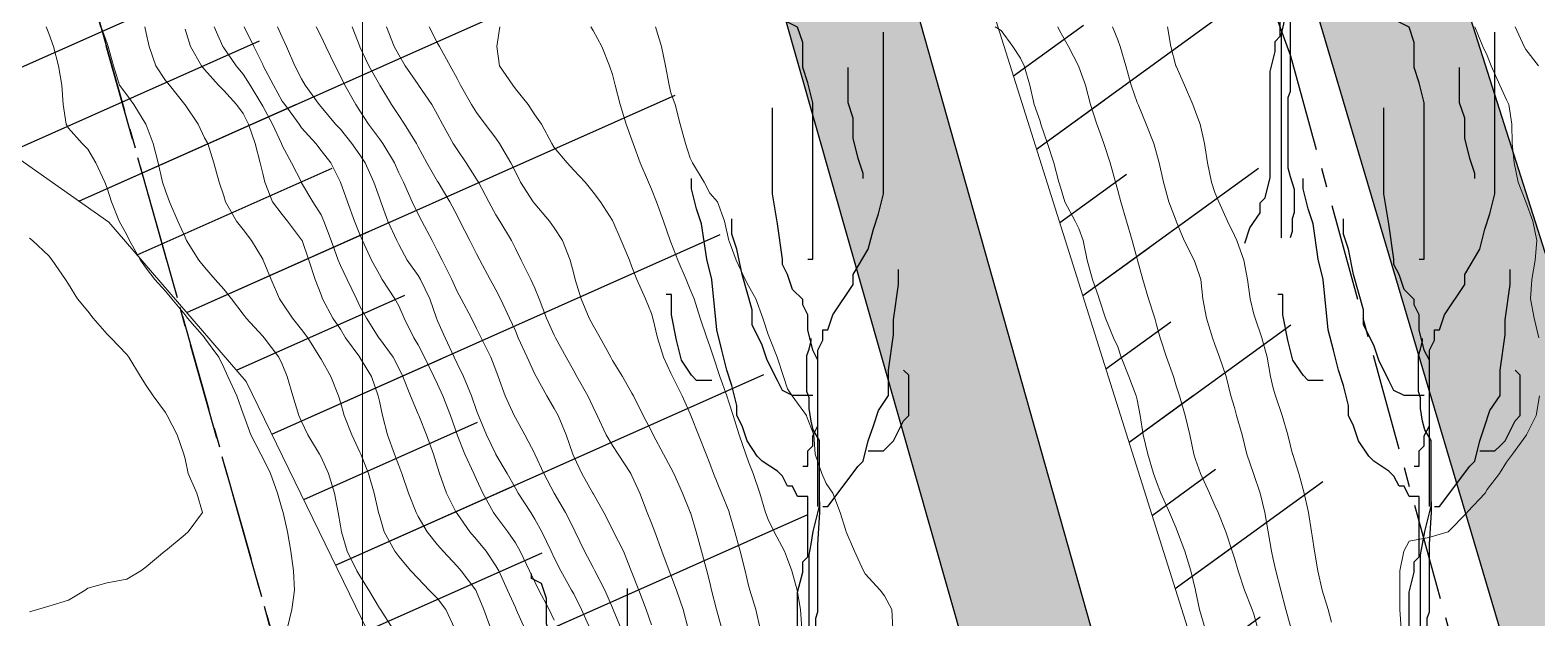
# Model space of a CAD drawing. Header units: centimetres. Extents: x 0 to 642158, y -847 to 649707.
# Drawn here: x 616858.26 to 616897.03, y 621196.04 to 621211.17 of the extents above; entities that cross this region are included whole.
import ezdxf

# ---------------------------------------------------------------- set-up
doc = ezdxf.new("R2010")
doc.units = ezdxf.units.CM
doc.header["$MEASUREMENT"] = 0
doc.linetypes.add('ACAD_ISO03W100', pattern=[30, 12, -18])
doc.linetypes.add('CENTERX2', pattern=[4, 2.5, -0.5, 0.5, -0.5])
for name, color, linetype, lineweight in [('MEV_flux_V', 7, 'Continuous', 15), ('MEV_grille', 254, 'Continuous', 9), ('MEV_schema paysager_V', 7, 'Continuous', 20), ('MEV_vegetal_V', 7, 'Continuous', 25), ('WAL_topographie 0.5', 253, 'Continuous', 20)]:
    doc.layers.add(name, color=color, linetype=linetype, lineweight=lineweight)
doc.layers.add('MEV_schema paysager_Ha', color=7, linetype='Continuous', lineweight=25, transparency=0.13)
doc.layers.add('SPW_parcellaire cadastral', color=7, linetype='CENTERX2', lineweight=25, true_color=0xff0542)
picture_1 = doc.add_image_def('image2.png', size_in_pixel=(6614, 11023))

# ---------------------------------------------------------------- blocks, each defined once
blk = doc.blocks.new('legende vegetal')
at = {"layer": 'MEV_vegetal_V'}
for points in [[(616889.422, 621205.492), (616889.552, 621205.881), (616889.812, 621206.271), (616889.812, 621206.531), (616889.942, 621206.661), (616890.072, 621207.18), (616890.072, 621209.907), (616890.202, 621210.427), (616890.202, 621210.687), (616890.331, 621210.817), (616890.331, 621212.375)], [(616890.365, 621205.627), (616890.365, 621210.868), (616890.42, 621211.141), (616890.475, 621211.469), (616890.639, 621212.124), (616890.639, 621213.817), (616890.475, 621214.089), (616890.42, 621214.308), (616890.365, 621214.636), (616890.365, 621214.908), (616890.311, 621215.072), (616890.311, 621216), (616890.365, 621216.164), (616890.42, 621216.382), (616890.42, 621216.437)], [(616890.639, 621212.233), (616890.639, 621211.96), (616890.584, 621211.141), (616890.584, 621209.394), (616890.53, 621209.23), (616890.53, 621207.429), (616890.584, 621207.21), (616890.639, 621207.046), (616890.693, 621206.883), (616890.693, 621206.282), (616890.639, 621206.118), (616890.639, 621205.79), (616890.584, 621205.627)], [(616878.173, 621205.075), (616878.304, 621205.075), (616878.304, 621209.102), (616878.173, 621209.621), (616878.044, 621210.011), (616878.044, 621210.66), (616877.914, 621211.05), (616877.654, 621211.179), (616877.654, 621211.31)], [(616893.907, 621205.075), (616894.037, 621205.075), (616894.037, 621209.102), (616893.907, 621209.621), (616893.778, 621210.011), (616893.778, 621210.66), (616893.648, 621211.05), (616893.388, 621211.179), (616893.388, 621211.31)], [(616878.044, 621199.75), (616878.173, 621199.75), (616878.173, 621200.14), (616878.304, 621200.269), (616878.304, 621200.529), (616878.434, 621200.789), (616878.434, 621202.737), (616878.563, 621202.997), (616878.563, 621203.257), (616878.693, 621203.257), (616878.823, 621203.647), (616879.343, 621204.426), (616879.343, 621204.686), (616879.733, 621205.335), (616879.863, 621205.854), (616879.992, 621206.244), (616880.123, 621206.764), (616880.123, 621210.92)], [(616893.778, 621199.75), (616893.907, 621199.75), (616893.907, 621200.14), (616894.037, 621200.269), (616894.037, 621200.529), (616894.168, 621200.789), (616894.168, 621202.737), (616894.297, 621202.997), (616894.297, 621203.257), (616894.427, 621203.257), (616894.557, 621203.647), (616895.077, 621204.426), (616895.077, 621204.686), (616895.467, 621205.335), (616895.597, 621205.854), (616895.726, 621206.244), (616895.856, 621206.764), (616895.856, 621210.92)], [(616879.603, 621207.153), (616879.603, 621207.283), (616879.473, 621207.673), (616879.343, 621208.192), (616879.343, 621208.712), (616879.213, 621209.102), (616879.213, 621210.011)], [(616895.336, 621207.153), (616895.336, 621207.283), (616895.207, 621207.673), (616895.077, 621208.192), (616895.077, 621208.712), (616894.947, 621209.102), (616894.947, 621210.011)], [(616878.434, 621198.711), (616878.434, 621202.478), (616878.304, 621202.737), (616878.173, 621203.257), (616878.173, 621203.647), (616878.044, 621203.906), (616878.044, 621204.036), (616877.784, 621204.296), (616877.654, 621204.686), (616877.524, 621204.945), (616877.524, 621205.075), (616877.394, 621205.984), (616877.264, 621206.764), (616877.264, 621208.972)], [(616894.168, 621198.711), (616894.168, 621202.478), (616894.037, 621202.737), (616893.907, 621203.257), (616893.907, 621203.647), (616893.778, 621203.906), (616893.778, 621204.036), (616893.517, 621204.296), (616893.388, 621204.686), (616893.258, 621204.945), (616893.258, 621205.075), (616893.128, 621205.984), (616892.998, 621206.764), (616892.998, 621208.972)], [(616877.914, 621193.775), (616877.914, 621196.503), (616878.044, 621197.023), (616878.044, 621197.282), (616878.173, 621197.412), (616878.173, 621198.971), (616877.914, 621198.971), (616877.784, 621199.23), (616877.654, 621199.23), (616877.524, 621199.49), (616877.394, 621199.62), (616877.004, 621199.88), (616876.874, 621200.01), (616876.615, 621200.399), (616876.484, 621200.789), (616876.354, 621201.049), (616876.354, 621201.309), (616876.225, 621201.828), (616876.095, 621202.218), (616875.965, 621202.737), (616875.835, 621203.257), (616875.705, 621204.555), (616875.575, 621205.075), (616875.445, 621205.984), (616875.315, 621206.374), (616875.185, 621206.893), (616875.185, 621207.153)], [(616893.648, 621193.775), (616893.648, 621196.503), (616893.778, 621197.023), (616893.778, 621197.282), (616893.907, 621197.412), (616893.907, 621198.971), (616893.648, 621198.971), (616893.517, 621199.23), (616893.388, 621199.23), (616893.258, 621199.49), (616893.128, 621199.62), (616892.738, 621199.88), (616892.608, 621200.01), (616892.349, 621200.399), (616892.218, 621200.789), (616892.088, 621201.049), (616892.088, 621201.309), (616891.959, 621201.828), (616891.829, 621202.218), (616891.698, 621202.737), (616891.569, 621203.257), (616891.439, 621204.555), (616891.309, 621205.075), (616891.179, 621205.984), (616891.049, 621206.374), (616890.919, 621206.893), (616890.919, 621207.153)], [(616878.304, 621201.568), (616877.784, 621201.568), (616877.524, 621201.698), (616877.394, 621201.958), (616877.134, 621202.478), (616877.004, 621202.867), (616876.744, 621203.387), (616876.744, 621203.776), (616876.484, 621204.686), (616876.354, 621205.335), (616876.225, 621205.724), (616876.225, 621206.114)], [(616894.037, 621201.568), (616893.517, 621201.568), (616893.258, 621201.698), (616893.128, 621201.958), (616892.868, 621202.478), (616892.738, 621202.867), (616892.478, 621203.387), (616892.478, 621203.776), (616892.218, 621204.686), (616892.088, 621205.335), (616891.959, 621205.724), (616891.959, 621206.114)], [(616878.563, 621198.711), (616878.693, 621198.711), (616879.473, 621199.75), (616879.603, 621199.88), (616879.733, 621200.399), (616879.863, 621200.789), (616879.992, 621201.179), (616880.253, 621201.568), (616880.253, 621202.218), (616880.382, 621203.127), (616880.382, 621203.517), (616880.512, 621204.426), (616880.512, 621204.816)], [(616894.297, 621198.711), (616894.427, 621198.711), (616895.207, 621199.75), (616895.336, 621199.88), (616895.467, 621200.399), (616895.597, 621200.789), (616895.726, 621201.179), (616895.987, 621201.568), (616895.987, 621202.218), (616896.116, 621203.127), (616896.116, 621203.517), (616896.246, 621204.426), (616896.246, 621204.816)], [(616875.705, 621201.958), (616875.315, 621201.958), (616875.185, 621202.088), (616874.925, 621202.478), (616874.796, 621202.997), (616874.665, 621203.647), (616874.665, 621204.166), (616874.535, 621204.166)], [(616891.439, 621201.958), (616891.049, 621201.958), (616890.919, 621202.088), (616890.659, 621202.478), (616890.53, 621202.997), (616890.399, 621203.647), (616890.399, 621204.166), (616890.269, 621204.166)], [(616878.207, 621192.222), (616878.207, 621197.464), (616878.262, 621197.737), (616878.317, 621198.064), (616878.481, 621198.72), (616878.481, 621200.412), (616878.317, 621200.685), (616878.262, 621200.903), (616878.207, 621201.231), (616878.207, 621201.504), (616878.153, 621201.668), (616878.153, 621202.596), (616878.207, 621202.76), (616878.262, 621202.978), (616878.262, 621203.032)], [(616893.941, 621192.222), (616893.941, 621197.464), (616893.996, 621197.737), (616894.051, 621198.064), (616894.215, 621198.72), (616894.215, 621200.412), (616894.051, 621200.685), (616893.996, 621200.903), (616893.941, 621201.231), (616893.941, 621201.504), (616893.887, 621201.668), (616893.887, 621202.596), (616893.941, 621202.76), (616893.996, 621202.978), (616893.996, 621203.032)], [(616879.733, 621200.14), (616880.123, 621200.14), (616880.253, 621200.269), (616880.382, 621200.399), (616880.642, 621200.919), (616880.772, 621201.049), (616880.772, 621202.088), (616880.642, 621202.218)], [(616895.467, 621200.14), (616895.856, 621200.14), (616895.987, 621200.269), (616896.116, 621200.399), (616896.376, 621200.919), (616896.506, 621201.049), (616896.506, 621202.088), (616896.376, 621202.218)], [(616878.481, 621198.829), (616878.481, 621198.555), (616878.426, 621197.737), (616878.426, 621195.99), (616878.371, 621195.826), (616878.371, 621194.024), (616878.426, 621193.806), (616878.481, 621193.642), (616878.535, 621193.478), (616878.535, 621192.877), (616878.481, 621192.714), (616878.481, 621192.386), (616878.426, 621192.222)], [(616894.215, 621198.829), (616894.215, 621198.555), (616894.16, 621197.737), (616894.16, 621195.99), (616894.105, 621195.826), (616894.105, 621194.024), (616894.16, 621193.806), (616894.215, 621193.642), (616894.269, 621193.478), (616894.269, 621192.877), (616894.215, 621192.714), (616894.215, 621192.386), (616894.16, 621192.222)], [(616871.587, 621190.754), (616871.717, 621190.754), (616871.717, 621194.78), (616871.587, 621195.299), (616871.457, 621195.689), (616871.457, 621196.338), (616871.327, 621196.728), (616871.067, 621196.858), (616871.067, 621196.988)], [(616871.457, 621185.428), (616871.587, 621185.428), (616871.587, 621185.818), (616871.717, 621185.948), (616871.717, 621186.207), (616871.847, 621186.468), (616871.847, 621188.416), (616871.976, 621188.675), (616871.976, 621188.935), (616872.107, 621188.935), (616872.237, 621189.325), (616872.756, 621190.104), (616872.756, 621190.364), (616873.146, 621191.013), (616873.276, 621191.533), (616873.406, 621191.923), (616873.536, 621192.442), (616873.536, 621196.598)]]:
    blk.add_lwpolyline(points, dxfattribs=at)
blk = doc.blocks.new('*U112')
at = {"layer": 'MEV_grille', "transparency": 33554687}
blk.add_lwpolyline([(0, 1825.476), (0, -1825.476)], dxfattribs=at)
blk = doc.blocks.new('*U113')
at = {"layer": 'MEV_grille', "color": 0, "linetype": 'ByBlock', "lineweight": -2, "transparency": 16777216}
blk.add_blockref('*U112', (1500, 0), dxfattribs=at)

msp = doc.modelspace()

# ---------------------------------------------------------------- hatches: boundary and pattern name
at = {"layer": 'MEV_schema paysager_Ha', "true_color": 0xffffff, "transparency": 33554687}
h = msp.add_hatch(color=7, dxfattribs=at)
h.dxf.hatch_style = 1
h.paths.add_polyline_path([(617076.957, 620775.289), (617077.201, 620777.105), (617077.126, 620779.957), (617075.099, 620784.986), (617072.172, 620790.466), (617067.368, 620798.797), (617064.065, 620804.577), (617056.243, 620818.296), (617050.046, 620830.95), (617047.611, 620836.834), (617045.379, 620844.037), (617042.362, 620852.742), (617037.909, 620861.649), (617028.342, 620880.123), (617020.095, 620896.123), (617010.198, 620916.411), (617002.446, 620933.73), (616993.044, 620956.493), (616983.642, 620978.596), (616973.25, 621002.678), (616968.962, 621012.244), (616965.663, 621021.976), (616955.436, 621040.45), (616945.21, 621059.419), (616940.921, 621068.986), (616935.478, 621077.398), (616927.231, 621088.119), (616919.756, 621098.032), (616908.594, 621115.419), (616899.05, 621136.883), (616888.424, 621173.846), (616877.62, 621211.722), (616864.401, 621250.858), (616862.596, 621274.031), (616860.047, 621301.222), (616858.914, 621326.713), (616859.197, 621346.539), (616860.896, 621376.279), (616861.463, 621404.886), (616860.613, 621429.244), (616859.48, 621444.822), (616854.948, 621465.215), (616849, 621490.706), (616837.671, 621532.058), (616829.74, 621571.711), (616822.943, 621588.705), (616820.394, 621592.954), (616812.463, 621606.549), (616808.781, 621634.306), (616806.798, 621652.15), (616807.931, 621670.56), (616809.064, 621685.289), (616812.18, 621684.156), (616809.914, 621652.433), (616812.18, 621634.873), (616813.879, 621615.896), (616816.995, 621605.7), (616822.943, 621593.52), (616829.174, 621581.341), (616832.006, 621572.561), (616837.954, 621544.521), (616851.266, 621492.689), (616857.498, 621468.614), (616860.896, 621451.903), (616862.879, 621435.758), (616864.295, 621409.984), (616863.729, 621378.545), (616862.029, 621341.724), (616862.313, 621319.632), (616865.428, 621273.181), (616866.561, 621255.621), (616870.995, 621241.549), (616880.863, 621212.431), (616888.067, 621186.88), (616893.901, 621167.537), (616903.21, 621136.7), (616913.794, 621113.645), (616922.701, 621099.354), (616933.688, 621085.113), (616938.674, 621078.225), (616946.15, 621064.154), (616956.913, 621043.761), (616966.26, 621026.766), (616969.942, 621016.853), (616981.555, 620991.079), (616995.15, 620956.807), (617005.346, 620932.732), (617016.676, 620908.941), (617026.306, 620890.247), (617038.202, 620866.455), (617044.999, 620853.993), (617049.248, 620839.831), (617054.346, 620826.519), (617065.959, 620806.409), (617077.565, 620785.227), (617080.472, 620780.563), (617081.622, 620779.211), (617083.041, 620778.332)])
at = {"layer": 'MEV_schema paysager_Ha', "transparency": 33554687}
h = msp.add_hatch(dxfattribs=at)
h.set_pattern_fill('AR-CONC', color=256, angle=180)
h.set_pattern_definition([(230, (-1675.227, 123.2765), (-7.172601826, 0.62752135), [0.75, -8.25]), (175, (-1675.227, 123.2765), (1.387513336, -7.52192134), [0.6, -6.6]), (280.4514445, (-1675.8244, 123.329), (-5.78508847, -6.89439991), [0.63740192, -7.01142112]), (226.1842, (-1675.227, 121.2765), (-10.67241331, 1.65519281), [1.125, -12.375]), (276.6356355, (-1676.116, 121.414), (-9.34661946, -9.74118601), [0.95610342, -10.5171376]), (171.184164, (-1675.227, 121.277), (-9.34661945, -9.741186), [0.9, -9.90000001]), (201, (-1676.227, 121.7765), (-5.96907052, 4.026188907), [0.75, -8.25]), (146, (-1676.227, 121.7765), (-2.43315332, -7.25150045), [0.6, -6.6]), (251.4514447, (-1676.724, 122.112), (-8.40222377, -3.22531153), [0.6374019, -7.01142112]), (217.5, (-1675.2267, 123.2765), (-0.121598553, -3.328938538), [0, -6.52, 0, -6.7, 0, -6.625]), (187.5, (-1675.2267, 123.2765), (-2.630695374, -3.944117119), [0, -3.82, 0, -6.37, 0, -2.525]), (147.5, (-1672.9967, 123.2765), (-5.338224362, 0.225548717), [0, -2.5, 0, -7.8, 0, -10.35]), (137.5, (-1671.9967, 123.2765), (-5.831861693, -1.001049823), [0, -3.25, 0, -5.18, 0, -7.35])])
h.paths.add_polyline_path([(616909.526, 621164.516), (616905.57, 621176.973), (616897.611, 621204.282), (616893.674, 621216.683), (616888.089, 621230.376), (616880.09, 621241.562), (616871.93, 621248.589), (616863.016, 621252.97), (616849.267, 621256.445), (616826.756, 621258.258), (616803.64, 621261.733), (616786.87, 621263.697), (616771.912, 621265.963), (616764.207, 621267.625), (616763.754, 621263.848), (616777.2, 621261.884), (616805.151, 621257.956), (616823.885, 621255.387), (616841.26, 621254.028), (616852.44, 621252.366), (616861.505, 621249.646), (616868.304, 621246.775), (616874.872, 621242.103), (616880.768, 621235.156), (616886.436, 621224.611), (616890.959, 621213.024), (616905.657, 621163.442), (616913.881, 621141.447), (616916.974, 621142.45), (616915.987, 621145.136), (616913.274, 621153.306)])
h = msp.add_hatch(dxfattribs=at)
h.set_pattern_fill('ANSI31', color=60, scale=30, angle=339)
h.paths.add_polyline_path([(616862.962, 621246.289), (616857.147, 621240.295), (616852.696, 621237.933), (616849.152, 621236.662), (616850.152, 621235.118), (616850.697, 621230.214), (616849.788, 621222.313), (616850.641, 621215.728), (616852.453, 621211.744), (616860.292, 621206.22), (616863.824, 621202.122), (616868.047, 621193.445), (616872.152, 621182.188), (616875.488, 621174.036), (616875.777, 621168.361), (616875.862, 621167.124), (616887.302, 621151.25), (616889.214, 621150.707), (616890.125, 621152.107), (616890.546, 621158.761), (616889.775, 621163.873), (616887.463, 621170.877), (616878.005, 621199.528), (616875.176, 621208.606), (616872.199, 621216.939), (616869.52, 621224.231), (616866.84, 621238.666), (616865.947, 621242.833), (616865.054, 621244.618)])
h = msp.add_hatch(dxfattribs=at)
h.set_pattern_fill('ANSI31', color=60, scale=15, angle=339)
h.paths.add_polyline_path([(616857.147, 621240.295), (616852.696, 621237.933), (616849.152, 621236.662), (616850.152, 621235.118), (616850.697, 621230.214), (616849.788, 621222.313), (616850.641, 621215.728), (616852.453, 621211.744), (616860.292, 621206.22), (616863.824, 621202.122), (616868.047, 621193.445), (616872.152, 621182.188), (616875.488, 621174.036), (616875.777, 621168.361), (616875.862, 621167.124), (616887.302, 621151.25), (616889.214, 621150.707), (616890.125, 621152.107), (616882.602, 621164), (616880.351, 621172.959), (616875.076, 621189.75), (616870.393, 621199.997), (616858.823, 621220.25)])
h = msp.add_hatch(dxfattribs=at)
h.set_pattern_fill('ANSI31', color=60, scale=30, angle=351)
h.paths.add_polyline_path([(616875.009, 621239.839), (616881.874, 621229.81), (616886.45, 621221.893), (616888.914, 621212.275), (616893.321, 621190.809), (616897.189, 621179.05), (616907.993, 621151.58), (616917.109, 621129.424), (616929.889, 621106.642), (616946.16, 621080.317), (616949.697, 621074.039), (616954.461, 621066.102), (616970.722, 621037.835), (616976.752, 621021.411), (616980.026, 621010.154), (616982.854, 620999.006), (616989.654, 620982.876), (616995.508, 620967.769), (616999.131, 620959.573), (617008.258, 620938.09), (617012.245, 620928.983), (617006.707, 620935.343), (617001.767, 620944.62), (616986.247, 620981.031), (616974.528, 621009.365), (616969.536, 621025.48), (616961.782, 621038.985), (616953.793, 621052.843), (616948.624, 621065.291), (616943.572, 621072.338), (616939.46, 621079.501), (616933.339, 621087.695), (616925.21, 621101.403), (616919.298, 621110.267), (616914.617, 621117.983), (616909.523, 621128.986), (616904.832, 621137.752), (616902.895, 621142.645), (616900.855, 621153.449), (616896.267, 621165.681), (616894.227, 621175.466), (616888.652, 621193.859), (616882.864, 621212.223), (616878.837, 621226.562), (616877.632, 621230.778), (616875.619, 621237.576)])
h = msp.add_hatch(dxfattribs=at)
h.set_pattern_fill('ANSI31', color=60, scale=15, angle=351)
h.paths.add_polyline_path([(616875.009, 621239.839), (616880.056, 621228.321), (616883.246, 621219.665), (616885.677, 621210.097), (616891.45, 621190.962), (616895.4, 621178.509), (616904.363, 621150.017), (616913.902, 621126.919), (616927.359, 621104.657), (616942.855, 621079.785), (616947.381, 621071.265), (616954.192, 621058.974), (616967.867, 621036.168), (616973.007, 621021.906), (616975.995, 621012.026), (616979.672, 621000.423), (616985.533, 620986.177), (616992.732, 620968.731), (616997.119, 620959.334), (617006.326, 620938.311), (617012.245, 620928.983), (617006.707, 620935.343), (617001.767, 620944.62), (616986.247, 620981.031), (616974.528, 621009.365), (616969.536, 621025.48), (616961.782, 621038.985), (616953.793, 621052.843), (616948.624, 621065.291), (616943.572, 621072.338), (616939.46, 621079.501), (616933.339, 621087.695), (616925.21, 621101.403), (616919.298, 621110.267), (616914.617, 621117.983), (616909.523, 621128.986), (616904.832, 621137.752), (616902.895, 621142.645), (616900.855, 621153.449), (616896.267, 621165.681), (616894.227, 621175.466), (616888.652, 621193.859), (616882.864, 621212.223), (616878.837, 621226.562), (616877.632, 621230.778), (616875.619, 621237.576)])

# ---------------------------------------------------------------- linework, layer by layer
for points in [[(616812.18, 621684.156), (616809.914, 621652.433), (616812.18, 621634.873), (616813.879, 621615.896), (616816.995, 621605.7), (616822.943, 621593.52), (616829.174, 621581.341), (616832.006, 621572.561), (616837.954, 621544.521), (616851.266, 621492.689), (616857.498, 621468.614), (616860.896, 621451.903), (616862.879, 621435.758), (616864.295, 621409.984), (616863.729, 621378.545), (616862.029, 621341.724), (616862.313, 621319.632), (616865.428, 621273.181), (616866.561, 621255.621), (616870.995, 621241.549), (616880.863, 621212.431), (616888.067, 621186.88), (616893.901, 621167.537), (616903.21, 621136.7)], [(616899.05, 621136.883), (616888.424, 621173.846), (616877.62, 621211.722), (616864.401, 621250.858), (616862.596, 621274.031), (616860.047, 621301.222), (616858.914, 621326.713), (616859.197, 621346.539), (616860.896, 621376.279), (616861.463, 621404.886), (616860.613, 621429.244), (616859.48, 621444.822), (616854.948, 621465.215), (616849, 621490.706), (616837.671, 621532.058), (616829.74, 621571.711), (616822.943, 621588.705), (616820.394, 621592.954), (616812.463, 621606.549), (616808.781, 621634.306), (616806.798, 621652.15), (616807.931, 621670.56)], [(616897.611, 621204.282), (616893.674, 621216.683), (616888.089, 621230.376), (616880.09, 621241.562), (616871.93, 621248.589), (616863.016, 621252.97), (616849.267, 621256.445), (616826.756, 621258.258), (616803.64, 621261.733), (616786.87, 621263.697), (616771.912, 621265.963)], [(616777.2, 621261.884), (616805.151, 621257.956), (616823.885, 621255.387), (616841.26, 621254.028), (616852.44, 621252.366), (616861.505, 621249.646), (616868.304, 621246.775), (616874.872, 621242.103), (616880.768, 621235.156), (616886.436, 621224.611), (616890.959, 621213.024), (616905.657, 621163.442)]]:
    msp.add_lwpolyline(points)
at = {"layer": 'MEV_flux_V', "color": 30, "linetype": 'ACAD_ISO03W100', "ltscale": 0.1}
msp.add_lwpolyline([(616830.983, 621179.418, -0.156904), (616888.687, 621240.95, -0.178609)], format="xyb", dxfattribs=at)
at = {"layer": 'MEV_schema paysager_V', "color": 60}
for points in [[(616900.855, 621153.449), (616896.267, 621165.681), (616894.227, 621175.466), (616888.652, 621193.859), (616882.864, 621212.223), (616878.837, 621226.562), (616877.632, 621230.778), (616875.619, 621237.576), (616875.009, 621239.839)], [(616849.152, 621236.662), (616850.152, 621235.118), (616850.697, 621230.214), (616849.788, 621222.313), (616850.641, 621215.728), (616852.453, 621211.744), (616860.292, 621206.22), (616863.824, 621202.122), (616868.047, 621193.445), (616872.152, 621182.188), (616875.488, 621174.036), (616875.777, 621168.361), (616875.862, 621166.868), (616887.5, 621151.039)]]:
    msp.add_lwpolyline(points, dxfattribs=at)
at = {"layer": 'SPW_parcellaire cadastral'}
for points in [[(616759.547, 621253.317), (616769.052, 621263.236), (616807.471, 621257.591), (616853.21, 621251.95), (616855.188, 621236.398), (616860.014, 621211.506), (616871.754, 621169.863), (616875.83, 621158.333), (616880.257, 621148.971), (616874.289, 621147.611), (616838.405, 621188.897), (616792.367, 621225.886), (616769.031, 621243.825), (616759.547, 621253.317)], [(616759.547, 621253.317), (616769.031, 621243.825), (616792.367, 621225.886), (616838.405, 621188.897), (616874.289, 621147.611), (616880.257, 621148.971), (616875.83, 621158.333), (616871.754, 621169.863), (616860.014, 621211.506), (616855.188, 621236.398), (616853.21, 621251.95), (616866.215, 621247.765), (616874.077, 621241.92), (616881.234, 621232.553), (616885.867, 621223.79), (616890.69, 621210.508), (616901.351, 621171.858)]]:
    msp.add_lwpolyline(points, dxfattribs=at)
at = {"layer": 'WAL_topographie 0.5'}
for points in [[(616858.679, 621211.25), (616858.75, 621211.079), (616858.862, 621210.75), (616858.992, 621210.25), (616859.079, 621209.75), (616859.111, 621209.25), (616859.196, 621208.75), (616859.25, 621208.645), (616859.6, 621208.25), (616859.75, 621208.101), (616859.952, 621207.75), (616860.191, 621207.25), (616860.25, 621207.099), (616860.362, 621206.75), (616860.56, 621206.25), (616860.75, 621205.901), (616860.824, 621205.75), (616861.106, 621205.25), (616861.25, 621205.037), (616861.474, 621204.75), (616861.75, 621204.449), (616861.915, 621204.25), (616862.25, 621203.834), (616862.318, 621203.75), (616862.75, 621203.255), (616862.754, 621203.25), (616863.121, 621202.75), (616863.25, 621202.478), (616863.355, 621202.25), (616863.579, 621201.75), (616863.75, 621201.29), (616863.764, 621201.25), (616863.941, 621200.75), (616864.197, 621200.25), (616864.25, 621200.155), (616864.452, 621199.75), (616864.628, 621199.25), (616864.75, 621198.826), (616864.773, 621198.75), (616864.889, 621198.25), (616864.969, 621197.75), (616865.043, 621197.25), (616865.065, 621196.75), (616865, 621196.25), (616864.88, 621195.75)], [(616860.093, 621211.25), (616860.25, 621210.824), (616860.275, 621210.75), (616860.408, 621210.25), (616860.562, 621209.75), (616860.75, 621209.507), (616860.931, 621209.25), (616861.241, 621208.75), (616861.25, 621208.727), (616861.429, 621208.25), (616861.558, 621207.75), (616861.671, 621207.25), (616861.75, 621207.032), (616861.853, 621206.75), (616862.063, 621206.25), (616862.25, 621205.838), (616862.291, 621205.75), (616862.609, 621205.25), (616862.75, 621205.069), (616863.023, 621204.75), (616863.25, 621204.495), (616863.442, 621204.25), (616863.75, 621203.858), (616863.825, 621203.75), (616864.25, 621203.287), (616864.283, 621203.25), (616864.664, 621202.75), (616864.75, 621202.57), (616864.882, 621202.25), (616865.028, 621201.75), (616865.177, 621201.25), (616865.25, 621201.088), (616865.411, 621200.75), (616865.709, 621200.25), (616865.75, 621200.173), (616865.938, 621199.75), (616866.1, 621199.25), (616866.191, 621198.75), (616866.25, 621198.408), (616866.276, 621198.25), (616866.425, 621197.75), (616866.672, 621197.25), (616866.75, 621197.118), (616866.983, 621196.75), (616867.25, 621196.283), (616867.276, 621196.25), (616867.596, 621195.75)], [(616861.213, 621211.25), (616861.25, 621211.087), (616861.328, 621210.75), (616861.5, 621210.25), (616861.75, 621209.875), (616861.85, 621209.75), (616862.248, 621209.25), (616862.25, 621209.247), (616862.588, 621208.75), (616862.75, 621208.399), (616862.833, 621208.25), (616862.993, 621207.75), (616863.129, 621207.25), (616863.25, 621206.899), (616863.295, 621206.75), (616863.575, 621206.25), (616863.75, 621206.033), (616863.963, 621205.75), (616864.25, 621205.275), (616864.264, 621205.25), (616864.47, 621204.75), (616864.678, 621204.25), (616864.75, 621204.146), (616865.014, 621203.75), (616865.25, 621203.458), (616865.407, 621203.25), (616865.723, 621202.75), (616865.75, 621202.697), (616866.004, 621202.25), (616866.2, 621201.75), (616866.25, 621201.593), (616866.347, 621201.25), (616866.541, 621200.75), (616866.75, 621200.303), (616866.772, 621200.25), (616866.969, 621199.75), (616867.118, 621199.25), (616867.229, 621198.75), (616867.25, 621198.675), (616867.376, 621198.25), (616867.647, 621197.75), (616867.75, 621197.613), (616868.056, 621197.25), (616868.25, 621197.046), (616868.535, 621196.75), (616868.75, 621196.531), (616868.964, 621196.25), (616869.192, 621195.75)], [(616863.001, 621211.25), (616863.225, 621210.75), (616863.25, 621210.712), (616863.566, 621210.25), (616863.75, 621210.035), (616863.925, 621209.75), (616864.229, 621209.25), (616864.25, 621209.211), (616864.501, 621208.75), (616864.73, 621208.25), (616864.75, 621208.196), (616864.987, 621207.75), (616865.243, 621207.25), (616865.25, 621207.238), (616865.542, 621206.75), (616865.75, 621206.41), (616865.826, 621206.25), (616866.014, 621205.75), (616866.191, 621205.25), (616866.25, 621205.106), (616866.42, 621204.75), (616866.658, 621204.25), (616866.75, 621204.065), (616866.917, 621203.75), (616867.234, 621203.25), (616867.25, 621203.228), (616867.603, 621202.75), (616867.75, 621202.465), (616867.855, 621202.25), (616868.051, 621201.75), (616868.25, 621201.278), (616868.262, 621201.25), (616868.464, 621200.75), (616868.646, 621200.25), (616868.75, 621199.918), (616868.8, 621199.75), (616868.978, 621199.25), (616869.229, 621198.75), (616869.25, 621198.719), (616869.576, 621198.25), (616869.75, 621198.054), (616869.997, 621197.75), (616870.25, 621197.379), (616870.321, 621197.25), (616870.546, 621196.75), (616870.75, 621196.299), (616870.774, 621196.25), (616870.996, 621195.75)], [(616863.773, 621211.25), (616864.022, 621210.75), (616864.25, 621210.283), (616864.265, 621210.25), (616864.525, 621209.75), (616864.75, 621209.342), (616864.816, 621209.25), (616865.185, 621208.75), (616865.25, 621208.653), (616865.612, 621208.25), (616865.75, 621208.073), (616866.001, 621207.75), (616866.25, 621207.257), (616866.253, 621207.25), (616866.431, 621206.75), (616866.613, 621206.25), (616866.75, 621205.903), (616866.815, 621205.75), (616867.051, 621205.25), (616867.25, 621204.874), (616867.325, 621204.75), (616867.652, 621204.25), (616867.75, 621204.068), (616867.89, 621203.75), (616868.139, 621203.25), (616868.25, 621203.062), (616868.412, 621202.75), (616868.653, 621202.25), (616868.75, 621202.049), (616868.884, 621201.75), (616869.078, 621201.25), (616869.25, 621200.758), (616869.253, 621200.75), (616869.452, 621200.25), (616869.685, 621199.75), (616869.75, 621199.602), (616869.912, 621199.25), (616870.185, 621198.75), (616870.25, 621198.663), (616870.56, 621198.25), (616870.75, 621197.969), (616870.877, 621197.75), (616871.115, 621197.25), (616871.25, 621196.961), (616871.354, 621196.75), (616871.62, 621196.25), (616871.75, 621195.979)], [(616864.633, 621211.25), (616864.75, 621210.987), (616864.864, 621210.75), (616865.077, 621210.25), (616865.25, 621209.912), (616865.339, 621209.75), (616865.701, 621209.25), (616865.75, 621209.193), (616866.125, 621208.75), (616866.25, 621208.615), (616866.544, 621208.25), (616866.75, 621207.958), (616866.885, 621207.75), (616867.109, 621207.25), (616867.25, 621206.85), (616867.285, 621206.75), (616867.471, 621206.25), (616867.698, 621205.75), (616867.75, 621205.651), (616867.97, 621205.25), (616868.25, 621204.85), (616868.31, 621204.75), (616868.545, 621204.25), (616868.723, 621203.75), (616868.75, 621203.686), (616868.944, 621203.25), (616869.174, 621202.75), (616869.25, 621202.585), (616869.417, 621202.25), (616869.624, 621201.75), (616869.75, 621201.376), (616869.799, 621201.25), (616870.01, 621200.75), (616870.247, 621200.25), (616870.25, 621200.244), (616870.535, 621199.75), (616870.75, 621199.374), (616870.823, 621199.25), (616871.144, 621198.75), (616871.25, 621198.581), (616871.432, 621198.25), (616871.67, 621197.75), (616871.75, 621197.581), (616871.917, 621197.25), (616872.198, 621196.75), (616872.25, 621196.652), (616872.451, 621196.25), (616872.672, 621195.75)], [(616865.624, 621211.25), (616865.75, 621211.006), (616865.876, 621210.75), (616866.115, 621210.25), (616866.25, 621209.983), (616866.36, 621209.75), (616866.641, 621209.25), (616866.75, 621209.094), (616866.972, 621208.75), (616867.25, 621208.368), (616867.336, 621208.25), (616867.636, 621207.75), (616867.75, 621207.497), (616867.872, 621207.25), (616868.096, 621206.75), (616868.25, 621206.426), (616868.346, 621206.25), (616868.605, 621205.75), (616868.75, 621205.475), (616868.867, 621205.25), (616869.111, 621204.75), (616869.25, 621204.44), (616869.355, 621204.25), (616869.621, 621203.75), (616869.75, 621203.486), (616869.868, 621203.25), (616870.118, 621202.75), (616870.25, 621202.413), (616870.309, 621202.25), (616870.489, 621201.75), (616870.719, 621201.25), (616870.75, 621201.19), (616870.993, 621200.75), (616871.25, 621200.258), (616871.254, 621200.25), (616871.486, 621199.75), (616871.747, 621199.25), (616871.75, 621199.244), (616872.039, 621198.75), (616872.25, 621198.326), (616872.289, 621198.25), (616872.53, 621197.75), (616872.75, 621197.334), (616872.795, 621197.25), (616873.049, 621196.75), (616873.25, 621196.294), (616873.269, 621196.25), (616873.475, 621195.75)], [(616866.552, 621211.25), (616866.746, 621210.75), (616866.75, 621210.741), (616866.981, 621210.25), (616867.25, 621209.769), (616867.262, 621209.75), (616867.567, 621209.25), (616867.75, 621208.968), (616867.899, 621208.75), (616868.203, 621208.25), (616868.25, 621208.162), (616868.476, 621207.75), (616868.75, 621207.269), (616868.762, 621207.25), (616869.062, 621206.75), (616869.25, 621206.397), (616869.325, 621206.25), (616869.575, 621205.75), (616869.75, 621205.413), (616869.837, 621205.25), (616870.103, 621204.75), (616870.25, 621204.479), (616870.369, 621204.25), (616870.6, 621203.75), (616870.75, 621203.423), (616870.826, 621203.25), (616871.05, 621202.75), (616871.25, 621202.312), (616871.282, 621202.25), (616871.558, 621201.75), (616871.75, 621201.429), (616871.849, 621201.25), (616872.061, 621200.75), (616872.227, 621200.25), (616872.25, 621200.192), (616872.46, 621199.75), (616872.743, 621199.25), (616872.75, 621199.238), (616873.024, 621198.75), (616873.25, 621198.307), (616873.279, 621198.25), (616873.528, 621197.75), (616873.733, 621197.25), (616873.75, 621197.206), (616873.927, 621196.75), (616874.115, 621196.25), (616874.25, 621195.852)], [(616867.434, 621211.25), (616867.632, 621210.75), (616867.75, 621210.53), (616867.918, 621210.25), (616868.25, 621209.766), (616868.261, 621209.75), (616868.602, 621209.25), (616868.75, 621208.989), (616868.876, 621208.75), (616869.152, 621208.25), (616869.25, 621208.092), (616869.488, 621207.75), (616869.75, 621207.329), (616869.797, 621207.25), (616870.067, 621206.75), (616870.25, 621206.409), (616870.349, 621206.25), (616870.653, 621205.75), (616870.75, 621205.544), (616870.898, 621205.25), (616871.147, 621204.75), (616871.25, 621204.522), (616871.358, 621204.25), (616871.551, 621203.75), (616871.75, 621203.317), (616871.783, 621203.25), (616872.058, 621202.75), (616872.25, 621202.393), (616872.328, 621202.25), (616872.611, 621201.75), (616872.75, 621201.459), (616872.856, 621201.25), (616873.085, 621200.75), (616873.25, 621200.473), (616873.399, 621200.25), (616873.72, 621199.75), (616873.75, 621199.689), (616873.948, 621199.25), (616874.143, 621198.75), (616874.25, 621198.478), (616874.336, 621198.25), (616874.521, 621197.75), (616874.705, 621197.25), (616874.75, 621197.135), (616874.893, 621196.75), (616875.068, 621196.25), (616875.193, 621195.75)], [(616868.534, 621211.25), (616868.75, 621210.834), (616868.798, 621210.75), (616869.069, 621210.25), (616869.25, 621209.924), (616869.339, 621209.75), (616869.625, 621209.25), (616869.75, 621209.051), (616869.977, 621208.75), (616870.25, 621208.386), (616870.343, 621208.25), (616870.633, 621207.75), (616870.75, 621207.516), (616870.886, 621207.25), (616871.21, 621206.75), (616871.25, 621206.698), (616871.629, 621206.25), (616871.75, 621206.075), (616871.965, 621205.75), (616872.164, 621205.25), (616872.25, 621204.893), (616872.288, 621204.75), (616872.44, 621204.25), (616872.648, 621203.75), (616872.75, 621203.562), (616872.929, 621203.25), (616873.203, 621202.75), (616873.25, 621202.666), (616873.503, 621202.25), (616873.75, 621201.824), (616873.791, 621201.75), (616874.042, 621201.25), (616874.25, 621200.844), (616874.294, 621200.75), (616874.563, 621200.25), (616874.75, 621199.901), (616874.825, 621199.75), (616875.053, 621199.25), (616875.25, 621198.757), (616875.253, 621198.75), (616875.398, 621198.25), (616875.541, 621197.75), (616875.674, 621197.25), (616875.75, 621196.942), (616875.795, 621196.75), (616875.926, 621196.25), (616876.066, 621195.75)], [(616870.354, 621211.25), (616870.273, 621210.75), (616870.345, 621210.25), (616870.682, 621209.75), (616870.75, 621209.659), (616871.083, 621209.25), (616871.25, 621208.986), (616871.42, 621208.75), (616871.688, 621208.25), (616871.75, 621208.145), (616872.085, 621207.75), (616872.25, 621207.561), (616872.546, 621207.25), (616872.75, 621206.998), (616872.94, 621206.75), (616873.25, 621206.264), (616873.256, 621206.25), (616873.476, 621205.75), (616873.683, 621205.25), (616873.75, 621205.078), (616873.875, 621204.75), (616874.102, 621204.25), (616874.25, 621203.869), (616874.285, 621203.75), (616874.406, 621203.25), (616874.56, 621202.75), (616874.75, 621202.338), (616874.789, 621202.25), (616875.041, 621201.75), (616875.25, 621201.292), (616875.268, 621201.25), (616875.464, 621200.75), (616875.659, 621200.25), (616875.75, 621200.01), (616875.844, 621199.75), (616876.05, 621199.25), (616876.25, 621198.762), (616876.255, 621198.75), (616876.399, 621198.25), (616876.538, 621197.75), (616876.666, 621197.25), (616876.75, 621196.867), (616876.78, 621196.75), (616876.936, 621196.25), (616877.049, 621195.75)], [(616872.693, 621211.25), (616872.75, 621211.157), (616872.978, 621210.75), (616873.176, 621210.25), (616873.25, 621210.028), (616873.321, 621209.75), (616873.445, 621209.25), (616873.597, 621208.75), (616873.75, 621208.346), (616873.783, 621208.25), (616873.962, 621207.75), (616874.172, 621207.25), (616874.25, 621207.071), (616874.381, 621206.75), (616874.56, 621206.25), (616874.733, 621205.75), (616874.75, 621205.707), (616874.929, 621205.25), (616875.145, 621204.75), (616875.25, 621204.492), (616875.35, 621204.25), (616875.503, 621203.75), (616875.674, 621203.25), (616875.75, 621203.029), (616875.847, 621202.75), (616876.014, 621202.25), (616876.191, 621201.75), (616876.25, 621201.564), (616876.356, 621201.25), (616876.509, 621200.75), (616876.676, 621200.25), (616876.75, 621200.05), (616876.868, 621199.75), (616877.038, 621199.25), (616877.186, 621198.75), (616877.25, 621198.572), (616877.406, 621198.25), (616877.673, 621197.75), (616877.75, 621197.551), (616877.866, 621197.25), (616878.004, 621196.75), (616878.088, 621196.25), (616878.12, 621195.75)], [(616874.358, 621211.25), (616874.511, 621210.75), (616874.614, 621210.25), (616874.708, 621209.75), (616874.75, 621209.556), (616874.86, 621209.25), (616874.991, 621208.75), (616875.125, 621208.25), (616875.25, 621207.87), (616875.304, 621207.75), (616875.605, 621207.25), (616875.75, 621206.972), (616875.95, 621206.75), (616876.129, 621206.25), (616876.245, 621205.75), (616876.25, 621205.732), (616876.427, 621205.25), (616876.662, 621204.75), (616876.75, 621204.589), (616876.937, 621204.25), (616877.116, 621203.75), (616877.25, 621203.333), (616877.286, 621203.25), (616877.489, 621202.75), (616877.65, 621202.25), (616877.75, 621201.937), (616877.868, 621201.75), (616878.239, 621201.25), (616878.25, 621201.213), (616878.431, 621200.75), (616878.465, 621200.25), (616878.632, 621199.75), (616878.75, 621199.495), (616878.914, 621199.25), (616879.111, 621198.75), (616879.25, 621198.285), (616879.264, 621198.25), (616879.479, 621197.75), (616879.707, 621197.25), (616879.75, 621197.172), (616880.134, 621196.75), (616880.25, 621196.602), (616880.437, 621196.25), (616880.465, 621195.75)], [(616883.099, 621211.25), (616883.25, 621211.161), (616883.551, 621210.75), (616883.75, 621210.448), (616883.839, 621210.25), (616883.986, 621209.75), (616884.096, 621209.25), (616884.25, 621208.827), (616884.271, 621208.75), (616884.441, 621208.25), (616884.605, 621207.75), (616884.735, 621207.25), (616884.75, 621207.21), (616884.886, 621206.75), (616885.155, 621206.25), (616885.25, 621206.061), (616885.358, 621205.75), (616885.466, 621205.25), (616885.598, 621204.75), (616885.75, 621204.312), (616885.768, 621204.25), (616885.937, 621203.75), (616886.142, 621203.25), (616886.25, 621203.011), (616886.34, 621202.75), (616886.535, 621202.25), (616886.724, 621201.75), (616886.75, 621201.646), (616886.824, 621201.25), (616886.907, 621200.75), (616887.019, 621200.25), (616887.169, 621199.75), (616887.25, 621199.54), (616887.354, 621199.25), (616887.579, 621198.75), (616887.75, 621198.343), (616887.785, 621198.25), (616887.972, 621197.75), (616888.132, 621197.25), (616888.248, 621196.75), (616888.25, 621196.74), (616888.353, 621196.25), (616888.495, 621195.75)], [(616884.704, 621211.25), (616884.75, 621211.159), (616884.983, 621210.75), (616885.242, 621210.25), (616885.25, 621210.228), (616885.417, 621209.75), (616885.55, 621209.25), (616885.708, 621208.75), (616885.75, 621208.636), (616885.894, 621208.25), (616886.058, 621207.75), (616886.192, 621207.25), (616886.25, 621207.043), (616886.326, 621206.75), (616886.472, 621206.25), (616886.617, 621205.75), (616886.75, 621205.277), (616886.758, 621205.25), (616886.89, 621204.75), (616887.04, 621204.25), (616887.203, 621203.75), (616887.25, 621203.583), (616887.344, 621203.25), (616887.507, 621202.75), (616887.683, 621202.25), (616887.75, 621202.014), (616887.836, 621201.75), (616887.984, 621201.25), (616888.106, 621200.75), (616888.206, 621200.25), (616888.25, 621200.11), (616888.374, 621199.75), (616888.607, 621199.25), (616888.75, 621198.928), (616888.835, 621198.75), (616889.026, 621198.25), (616889.19, 621197.75), (616889.25, 621197.572), (616889.349, 621197.25), (616889.514, 621196.75), (616889.711, 621196.25), (616889.75, 621196.134), (616889.851, 621195.75)], [(616886.113, 621211.25), (616886.25, 621210.923), (616886.307, 621210.75), (616886.459, 621210.25), (616886.598, 621209.75), (616886.75, 621209.305), (616886.77, 621209.25), (616886.984, 621208.75), (616887.181, 621208.25), (616887.25, 621208), (616887.315, 621207.75), (616887.429, 621207.25), (616887.566, 621206.75), (616887.75, 621206.258), (616887.753, 621206.25), (616887.96, 621205.75), (616888.212, 621205.25), (616888.25, 621205.149), (616888.386, 621204.75), (616888.44, 621204.25), (616888.529, 621203.75), (616888.685, 621203.25), (616888.75, 621203.073), (616888.869, 621202.75), (616889.035, 621202.25), (616889.162, 621201.75), (616889.25, 621201.45), (616889.304, 621201.25), (616889.447, 621200.75), (616889.572, 621200.25), (616889.74, 621199.75), (616889.75, 621199.725), (616889.91, 621199.25), (616890.032, 621198.75), (616890.12, 621198.25), (616890.204, 621197.75), (616890.25, 621197.546), (616890.316, 621197.25), (616890.446, 621196.75), (616890.576, 621196.25), (616890.707, 621195.75)], [(616887.533, 621211.25), (616887.614, 621210.75), (616887.746, 621210.25), (616887.75, 621210.239), (616887.968, 621209.75), (616888.182, 621209.25), (616888.25, 621209.069), (616888.372, 621208.75), (616888.478, 621208.25), (616888.557, 621207.75), (616888.66, 621207.25), (616888.75, 621206.988), (616888.848, 621206.75), (616889.076, 621206.25), (616889.25, 621205.882), (616889.312, 621205.75), (616889.492, 621205.25), (616889.584, 621204.75), (616889.658, 621204.25), (616889.75, 621203.852), (616889.782, 621203.75), (616889.959, 621203.25), (616890.092, 621202.75), (616890.182, 621202.25), (616890.25, 621201.952), (616890.309, 621201.75), (616890.483, 621201.25), (616890.621, 621200.75), (616890.749, 621200.25), (616890.75, 621200.245), (616890.908, 621199.75), (616891.044, 621199.25), (616891.154, 621198.75), (616891.236, 621198.25), (616891.25, 621198.152), (616891.313, 621197.75), (616891.397, 621197.25), (616891.512, 621196.75), (616891.659, 621196.25), (616891.75, 621195.922)], [(616895.437, 621211.25), (616895.64, 621210.75), (616895.75, 621210.519), (616895.856, 621210.25), (616896.076, 621209.75), (616896.25, 621209.371), (616896.313, 621209.25), (616896.387, 621208.75), (616896.397, 621208.25), (616896.445, 621207.75), (616896.548, 621207.25), (616896.75, 621206.75), (616896.75, 621206.75), (616896.927, 621206.25), (616897.03, 621205.75), (616896.993, 621205.25), (616896.904, 621204.75), (616896.872, 621204.25), (616896.961, 621203.75), (616897.08, 621203.25)], [(616896.474, 621211.25), (616896.703, 621210.75), (616896.75, 621210.668), (616897.076, 621210.25)], [(616862.25, 621211.191), (616862.392, 621210.75), (616862.677, 621210.25), (616862.75, 621210.159), (616863.111, 621209.75), (616863.25, 621209.616), (616863.576, 621209.25), (616863.75, 621209.023), (616863.886, 621208.75), (616864.055, 621208.25), (616864.185, 621207.75), (616864.25, 621207.48), (616864.307, 621207.25), (616864.503, 621206.75), (616864.75, 621206.419), (616864.883, 621206.25), (616865.25, 621205.772), (616865.262, 621205.75), (616865.438, 621205.25), (616865.598, 621204.75), (616865.75, 621204.351), (616865.787, 621204.25), (616866.054, 621203.75), (616866.25, 621203.465), (616866.383, 621203.25), (616866.745, 621202.75), (616866.75, 621202.743), (616867.045, 621202.25), (616867.219, 621201.75), (616867.25, 621201.612), (616867.329, 621201.25), (616867.463, 621200.75), (616867.641, 621200.25), (616867.75, 621199.955), (616867.832, 621199.75), (616868.004, 621199.25), (616868.197, 621198.75), (616868.25, 621198.643), (616868.479, 621198.25), (616868.75, 621197.913), (616868.89, 621197.75), (616869.25, 621197.369), (616869.357, 621197.25), (616869.729, 621196.75), (616869.75, 621196.709), (616869.942, 621196.25), (616870.117, 621195.75)], [(616858.25, 621205.814), (616858.329, 621205.75), (616858.75, 621205.357), (616858.834, 621205.25), (616859.172, 621204.75), (616859.25, 621204.631), (616859.48, 621204.25), (616859.75, 621203.935), (616859.886, 621203.75), (616860.25, 621203.343), (616860.344, 621203.25), (616860.75, 621202.818), (616860.807, 621202.75), (616861.104, 621202.25), (616861.25, 621202.02), (616861.427, 621201.75), (616861.75, 621201.32), (616861.79, 621201.25), (616862.048, 621200.75), (616862.222, 621200.25), (616862.25, 621200.13), (616862.331, 621199.75), (616862.556, 621199.25), (616862.697, 621198.75), (616862.333, 621198.25), (616862.25, 621198.182), (616861.75, 621197.765), (616861.731, 621197.75), (616861.25, 621197.353), (616861.109, 621197.25), (616860.75, 621197.036), (616860.25, 621196.939), (616859.75, 621196.797), (616859.682, 621196.75), (616859.25, 621196.493), (616858.75, 621196.339), (616858.454, 621196.25), (616858.25, 621196.188)], [(616897.104, 621201.75), (616897.017, 621201.25), (616896.762, 621200.75), (616896.75, 621200.719), (616896.409, 621200.25), (616896.25, 621200.044), (616896.071, 621199.75), (616895.75, 621199.341), (616895.7, 621199.25), (616895.25, 621198.764), (616895.237, 621198.75), (616894.75, 621198.25), (616894.75, 621198.25), (616894.25, 621198.105), (616893.75, 621198.007), (616893.606, 621197.75), (616893.509, 621197.25), (616893.507, 621196.75), (616893.508, 621196.25), (616893.538, 621195.75)]]:
    msp.add_lwpolyline(points, dxfattribs=at)

# ---------------------------------------------------------------- block references
at = {"layer": 'MEV_grille', "transparency": 33554687}
msp.add_blockref('*U113', (615366.814, 620593.644), dxfattribs=at)
at = {"layer": 'MEV_vegetal_V'}
msp.add_blockref('legende vegetal', (0.098, 0.193), dxfattribs=at)

# ---------------------------------------------------------------- pictures from other files: only their frames are drawn
image = msp.add_image(picture_1, insert=(616830.845, 620745.783), size_in_units=(429.466, 715.756), dxfattribs=dict(brightness=75))
image.dxf.flags = 7

doc.saveas('drawing.dxf')
